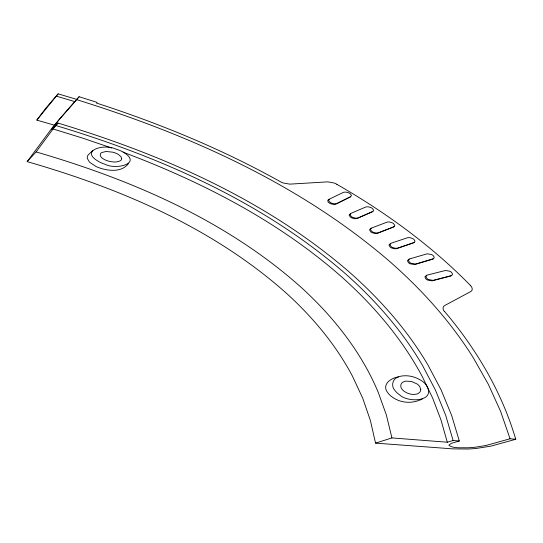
<?xml version="1.0" encoding="UTF-8"?>
<svg xmlns="http://www.w3.org/2000/svg" width="543" height="543" viewBox="0 0 543 543"><rect width="100%" height="100%" fill="white"/><g stroke="black" fill="none" stroke-linecap="round" stroke-linejoin="round"><path stroke-width="0.81" d="M36.87 119.996L45.653 108.376L58.142 93.837L76.719 99.389M336.925 184.308A16.555 9.557 0 0 0 334.088 182.998L327.863 181.857L289.779 184.131L283.317 183.005A16.779 9.686 0 0 1 280.371 181.688A855.612 493.981 0 0 0 217.173 149.692C177.955 131.718 137.562 116.358 96.532 103.061L97.082 102.389L79.142 96.729L59.33 119.379L51.66 129.614L58.013 123.078C163.036 154.789 266.369 200.082 349.909 272.586A709.172 409.436 0 0 1 428.054 365.188L441.167 390.023L451.6 415.327L459.317 440.997L451.342 443.332L449.027 445.002A1.962 1.134 0 0 0 449.142 445.579C454.274 448.606 460.878 447.541 466.627 447.805A69.972 40.399 0 0 0 474.657 447.303L485.741 445.545L510.067 438.778L515.85 439.253L490.784 446.163L476.53 448.403A94.726 54.687 0 0 1 467.923 449.013L452.991 448.885L375.539 443.122L370.407 420.553L362.717 398.202L352.461 376.177A586.773 338.771 0 0 0 286.697 293.512C213.318 227.999 120.77 188.536 27.15 161.631L54.232 125.134L36.809 120.118A2.043 1.181 0 0 0 36.951 119.976L58.142 93.837M27.15 161.631L36.103 151.925L53.078 128.963L58.013 123.078M54.375 125.019L79.142 96.729M123.064 152.006A31.331 18.089 0 0 0 115.72 149.02C104.086 143.311 77.635 150.723 100.36 162.438A31.643 18.272 0 0 0 105.145 164.285C115.326 169.973 143.237 163.952 123.064 152.013M92.799 150.35L88.014 155.142L87.301 156.649L87.28 158.386L89.575 162.228L96.05 166.525A31.1 17.96 0 0 0 102.532 168.853C111.363 171.174 122.603 171.669 128.63 163.348M329.201 199.254L328.63 200.591L330.049 202.301A8.321 4.806 0 0 0 331.821 203.238L334.481 203.863L336.626 203.645L350.724 196.675L351.47 195.419L350.181 193.708A8.308 4.799 0 0 0 348.457 192.751L345.803 192.073L343.644 192.256L329.411 199.138A2.165 1.249 0 0 0 329.201 199.254C327.09 199.722 327.544 202.139 329.153 202.872A8.301 4.792 0 0 0 330.925 203.801L333.578 204.426L335.73 204.202L350.724 196.675M350.663 213.494L350.025 214.818L351.335 216.542A8.301 4.792 0 0 0 353.052 217.505L355.672 218.177L357.851 218.014L372.756 211.478A2.07 1.195 0 0 0 372.98 211.37L373.604 210.087L372.315 208.403A8.294 4.792 0 0 0 370.645 207.46L368.093 206.774L365.962 206.917L350.934 213.358A2.199 1.269 0 0 0 350.663 213.494L349.081 215.13L350.418 217.091A8.281 4.778 0 0 0 352.129 218.048L354.749 218.727L356.927 218.564L371.833 212.021A2.077 1.201 0 0 0 372.057 211.913L372.98 211.37M371.161 228.203L370.448 229.513L371.663 231.25A8.301 4.792 0 0 0 373.319 232.241L375.905 232.974L378.111 232.866L393.824 226.77A2.104 1.215 0 0 0 394.109 226.635L394.802 225.372L393.607 223.675A8.294 4.792 0 0 0 391.998 222.698L389.474 221.965L387.322 222.053L371.507 228.046A2.233 1.29 0 0 0 371.161 228.203L369.498 229.818L370.72 231.786A8.281 4.778 0 0 0 372.369 232.777L374.955 233.504L377.161 233.395L392.874 227.3A2.111 1.215 0 0 0 393.159 227.164L394.109 226.635M390.695 243.393L389.915 244.689L391.021 246.441A8.315 4.799 0 0 0 392.623 247.459L395.175 248.246L397.415 248.199L413.922 242.558A2.138 1.235 0 0 0 414.275 242.402L415.035 241.153L413.942 239.436A8.315 4.799 0 0 0 412.381 238.438L409.897 237.651L407.712 237.678L391.109 243.216A2.267 1.31 0 0 0 390.695 243.393L388.944 244.974L390.05 246.963A8.294 4.785 0 0 0 391.646 247.981L394.198 248.762L396.438 248.714L412.945 243.067A2.763 1.595 0 0 0 413.298 242.918L414.275 242.402M409.246 259.065L408.397 260.355L409.408 262.12A8.315 4.799 0 0 0 411.336 263.355L415.734 264.02L433.042 258.848A2.186 1.262 0 0 0 433.47 258.685L434.298 257.443L433.3 255.712A8.315 4.799 0 0 0 431.42 254.497L427.131 253.812L409.741 258.875A2.315 1.337 0 0 0 409.246 259.065L407.413 260.626L408.404 262.629A8.294 4.785 0 0 0 410.332 263.864L414.73 264.529L432.038 259.35A2.186 1.262 0 0 0 432.466 259.187L433.47 258.685M426.812 275.247L425.882 276.516L426.798 278.308A8.376 4.833 0 0 0 428.658 279.584L433.063 280.358L451.179 275.674A2.233 1.29 0 0 0 451.674 275.498L452.577 274.263L451.681 272.511A8.383 4.839 0 0 0 449.855 271.262L445.565 270.468L427.382 275.043A2.362 1.364 0 0 0 426.812 275.247L424.884 276.774L425.766 278.803A8.349 4.819 0 0 0 427.633 280.073L432.031 280.846L450.147 276.156A2.545 1.466 0 0 0 450.71 275.953L451.674 275.498M398.501 376.883C392.413 378.464 390.736 386.358 395.08 390.668A31.277 18.055 0 0 0 399.39 394.673C407.372 403.015 437.196 402.044 426.207 384.946A31.25 18.041 0 0 0 421.768 380.86C415.877 376.917 408.485 374.908 401.426 376.075A11.647 6.726 0 0 0 398.501 376.883C390.505 378.05 381.03 384.96 388.164 393.22A30.822 17.79 0 0 0 392.433 397.198C401.121 403.395 412.979 403.89 422.379 398.895M375.539 443.122L391.924 437.923L447.296 442.219L453.12 440.509L459.317 440.997M56.581 96.199L74.771 101.616M53.078 128.963L82.692 138.126L111.763 148.049M36.103 151.925C131.202 179.618 225.101 219.935 299.926 286.256A604.617 349.074 0 0 1 378.247 392.379L386.372 415.035L391.924 437.923M56.139 125.616C160.226 156.947 262.676 201.772 345.396 273.692A698.889 403.503 0 0 1 422.535 365.466L435.418 390.057L445.62 415.11L453.12 440.509M76.923 99.742C188.482 134.426 297.971 183.201 387.512 259.588A789.746 455.957 0 0 1 473.333 357.851L488.32 384.288L500.578 411.302L510.067 438.778M123.899 152.488C201.65 181.762 276.95 220.444 339.87 275.321A692.189 399.634 0 0 1 422.121 376.279L432.595 397.951L440.991 419.956L447.296 442.219M470.55 285.693C472.329 287.125 473.184 290.457 470.659 291.605L444.805 305.478C442.348 306.551 442.681 309.849 444.405 311.444M444.541 311.411A814.412 470.197 0 0 1 515.728 439.267M336.864 184.342A803.925 464.143 0 0 1 470.645 285.666M420.784 389.46L420.207 391.727L418.327 393.424A6.435 3.713 0 0 1 416.603 394.089C412.456 395.066 407.99 393.906 404.508 391.551A17.376 10.032 0 0 1 402.098 389.331C399.94 387.139 400.354 383.059 403.401 381.919A6.509 3.76 0 0 1 406.096 381.138L411.465 381.471L416.895 383.86A17.301 9.991 0 0 1 419.725 386.602L420.784 389.46M121.686 158.705L121.388 159.71A5.274 3.048 0 0 1 120.444 160.687C116.901 162.703 112.516 162.072 108.729 161.176A17.539 10.127 0 0 1 105.104 159.866C102.858 158.807 98.969 156.445 100.625 153.499A5.254 3.034 0 0 1 101.772 152.535L106.102 151.47L112.754 152.176A17.172 9.917 0 0 1 118.578 154.579L121.014 156.757L121.686 158.705"/></g></svg>
